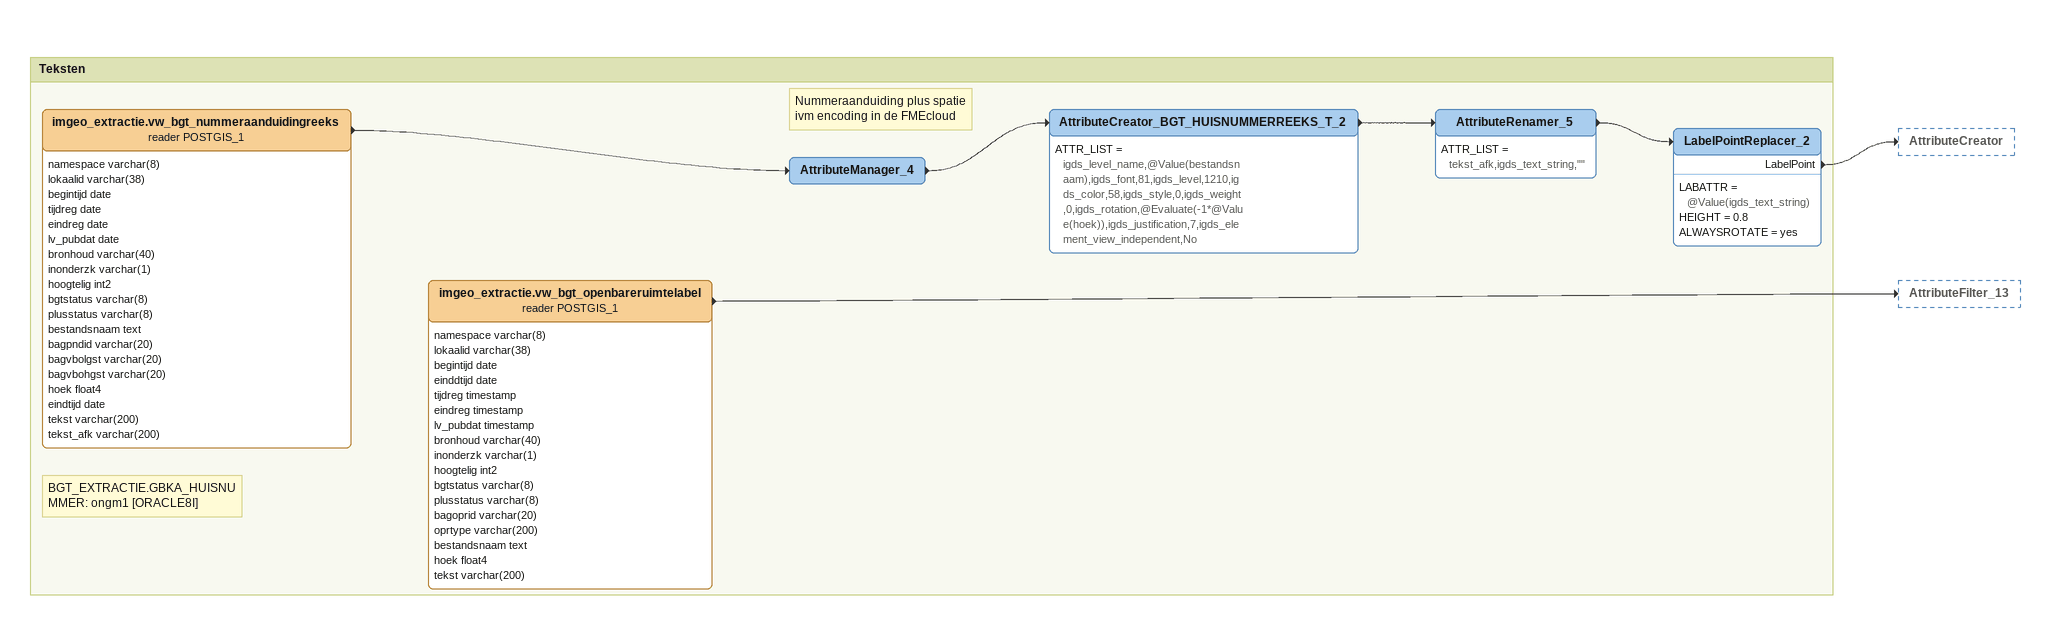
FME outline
Bookmark: Teksten
Note: BGT_EXTRACTIE.GBKA_HUISNUMMER: ongm1 [ORACLE8I]
imgeo_extractie.vw_bgt_nummeraanduidingreeks (reader POSTGIS_1)
    attributes: namespace varchar(8), lokaalid varchar(38), begintijd date, tijdreg date, eindreg date, lv_pubdat date, bronhoud varchar(40), inonderzk varchar(1), hoogtelig int2, bgtstatus varchar(8), plusstatus varchar(8), bestandsnaam text, bagpndid varchar(20), bagvbolgst varchar(20), bagvbohgst varchar(20), hoek float4, eindtijd date, tekst varchar(200), tekst_afk varchar(200)
    -> AttributeManager_4
Note: Nummeraanduiding plus spatie ivm encoding in de FMEcloud
AttributeManager_4
    -> AttributeCreator_BGT_HUISNUMMERREEKS_T_2
AttributeCreator_BGT_HUISNUMMERREEKS_T_2
    ATTR_LIST = igds_level_name,@Value(bestandsnaam),igds_font,81,igds_level,1210,igds_color,58,igds_style,0,igds_weight,0,igds_rotation,@Evaluate(-1*@Value(hoek)),igds_justification,7,igds_element_view_independent,No
    -> AttributeRenamer_5
AttributeRenamer_5
    ATTR_LIST = tekst_afk,igds_text_string,""
    -> LabelPointReplacer_2
LabelPointReplacer_2
    LABATTR = @Value(igds_text_string)
    HEIGHT = 0.8
    ALWAYSROTATE = yes
    LabelPoint -> AttributeCreator
imgeo_extractie.vw_bgt_openbareruimtelabel (reader POSTGIS_1)
    attributes: namespace varchar(8), lokaalid varchar(38), begintijd date, einddtijd date, tijdreg timestamp, eindreg timestamp, lv_pubdat timestamp, bronhoud varchar(40), inonderzk varchar(1), hoogtelig int2, bgtstatus varchar(8), plusstatus varchar(8), bagoprid varchar(20), oprtype varchar(200), bestandsnaam text, hoek float4, tekst varchar(200)
    -> AttributeFilter_13
